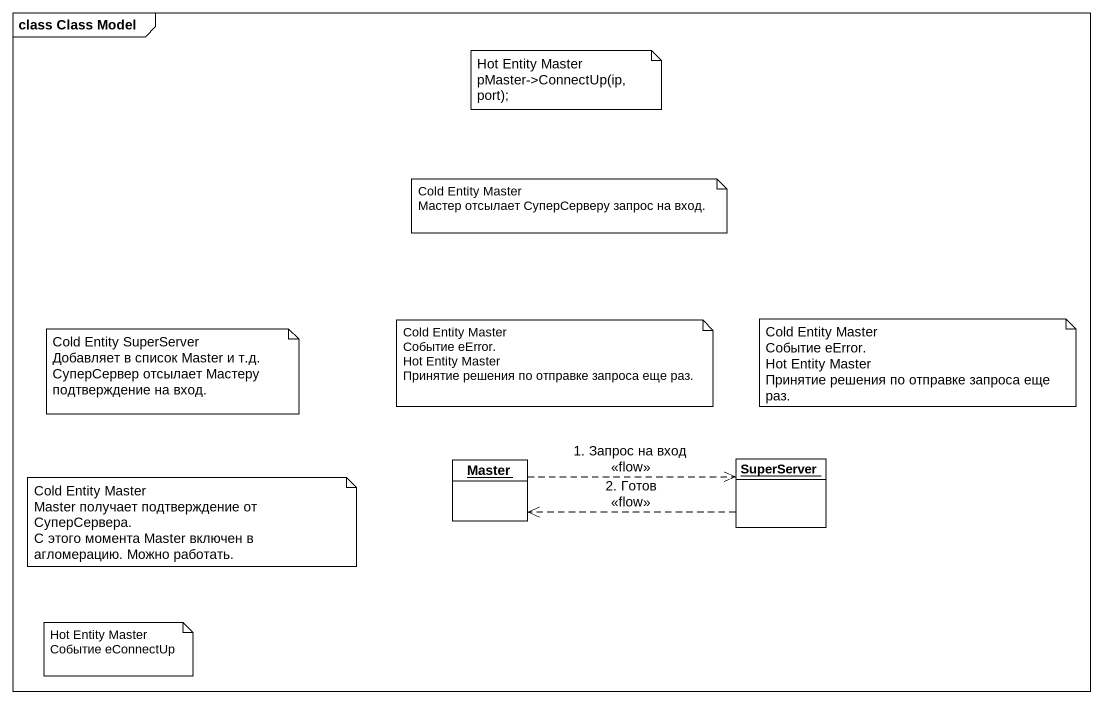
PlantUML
@startuml
mainframe class Class Model
hide circle
hide empty members
object Master
object SuperServer
Master .right.> SuperServer : 1. Запрос на вход\n<<flow>>
SuperServer .left.> Master : 2. Готов\n<<flow>>
note as N1
  Hot Entity Master
  pMaster->ConnectUp(ip,port);
end note
note as N2
  Cold Entity Master
  Мастер отсылает СуперСерверу запрос на вход.
end note
note as N3
  Cold Entity Master
  Событие eError.
  Hot Entity Master
  Принятие решения по отправке запроса еще раз.
end note
note as N4
  Cold Entity Master
  Событие eError.
  Hot Entity Master
  Принятие решения по отправке запроса еще раз.
end note
note as N5
  Cold Entity SuperServer
  Добавляет в список Master и т.д.
  СуперСервер отсылает Мастеру подтверждение на вход.
end note
note as N6
  Cold Entity Master
  Master получает подтверждение от СуперСервера.
  С этого момента Master включен в агломерацию. Можно работать.
end note
note as N7
  Hot Entity Master
  Событие eConnectUp
end note
@enduml
